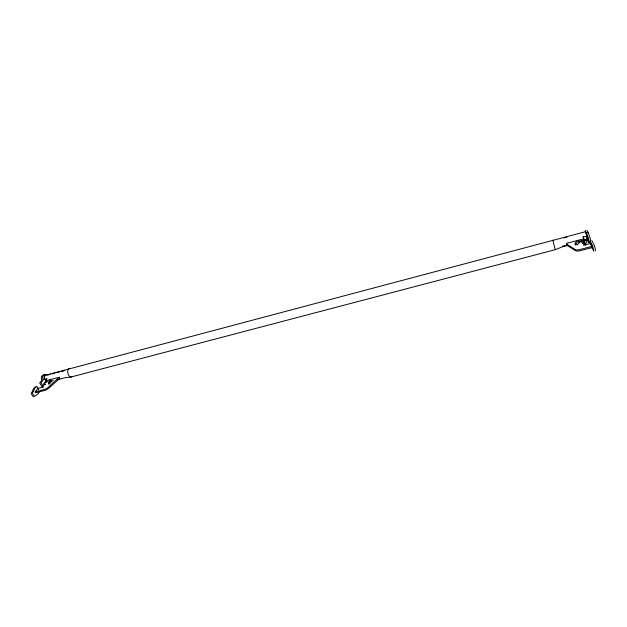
<?xml version="1.0" encoding="UTF-8"?>
<svg xmlns="http://www.w3.org/2000/svg" width="627" height="627" viewBox="0 0 627 627"><rect width="100%" height="100%" fill="white"/><g stroke="black" fill="none" stroke-linecap="round" stroke-linejoin="round"><path stroke-width="0.94" d="M42.565 387.588L43.004 387.682M592.045 240.854L594.561 245.909L595.65 250.753M53.24 380.268L52.503 381.075M584.066 240.666L583.557 237.821M584.717 239.867L587.867 239.036L587.711 239.6L586.394 236.089M584.09 241.129L587.86 240.141L587.867 239.036M586.747 243.119L586.598 240.917M586.935 230.375L588.353 232.68L590.924 240.752M575.171 244.843L577.208 242.516M585.759 245.439L584.184 241.826M59.22 377.25L48.13 387.408A3.801 1.168 -25.7 0 1 44.031 389.532L35.206 391.836L35.676 392.761L44.493 390.464A3.793 1.168 -25.7 0 0 48.6 388.34L58.789 379.264L59.675 378.167L59.22 377.25L47.08 380.456L42.103 386.663C45.857 386.013 39.893 388.301 38.02 388.348L35.206 391.836M39.25 391.953C37.847 394.869 36.272 394.61 34.563 396.507L32.635 393.678L32.62 392.682C34.234 390.629 34.101 388.301 36.531 386.569L37.416 387.063L38.521 389.108M583.996 239.835L583.11 236.481L583.243 237.077L587.186 236.034L585.524 231.692L45.614 375.173A3.762 1.991 75 0 0 44.164 376.937L44.07 379.641L46.915 378.888L46.68 378.41L46.492 379.703A1.372 0.729 75.1 0 0 47.174 381.616M47.44 375.15L50.223 374.405M52.08 373.911L54.862 373.175M56.72 372.681L59.502 371.944M61.36 371.45L64.142 370.706A3.307 1.677 75.1 0 0 63.633 370.918M564.057 237.947L566.879 237.194M566.432 243.362L583.071 238.973L585.618 244.075L583.431 245.126L590.744 243.456L592.484 247.493L580.21 250.698A4.522 1.591 -13.1 0 1 575.476 250.698L567.145 245.4L566.432 243.362L566.965 244.326L575.21 249.538A4.53 1.591 -13.1 0 0 579.944 249.522L592.225 246.317M45.497 382.501L45.262 382.031L46.68 381.655M562.286 246.301L565.107 245.557M57.167 379.821L65.529 377.619L70.82 377.046L555.357 249.648L562.427 246.834L568.078 245.345M579.129 241.215L585.657 239.538M579.317 242.061L585.704 240.423M51.751 380.942C49.964 380.942 48.334 382.619 49.024 384.445M578.705 242.116L579.45 242.163L579.826 242.939M44.517 374.703L43.671 374.774C38.035 377.799 44.776 379.335 39.909 382.47L39.94 383.434L41.813 386.248M581.441 242.163L582.075 242.147M45.262 382.031L46.86 382.047M35.786 387.031L35.269 386.898C32.847 388.63 32.972 390.958 31.35 393.019L31.366 394.015L33.294 396.836M43.051 385.926L41.186 383.105L41.155 382.149C46.006 379.006 39.282 377.47 44.901 374.444L46.633 374.805M585.853 232.883L586.378 233.91M587.86 240.141L586.543 236.395M552.771 240.094L555.154 249.389M591.01 244.616L592.484 247.493M587.499 240.117C590.689 247.359 586.629 236.606 589.404 242.5L588.322 237.735L585.344 230.618L585.289 231.606M38.02 388.348L38.49 389.273M587.734 232.554L588.095 233.456M586.966 237.813L587.499 238.856L586.809 235.337M586.033 232.688L586.323 233.479M591.559 246.936L593.871 251.215L592.781 246.38L590.297 241.003L591.167 245.423M587.052 235.438L587.186 236.034M585.524 231.692L585.587 232.641M44.431 377.18A3.284 1.74 75 0 1 44.658 376.388M45.058 375.855A3.284 1.74 75 0 1 45.583 375.644M71.846 376.553A4.326 2.171 75.1 0 1 68.077 373.872A4.326 2.171 75.1 0 1 69.276 368.652M46.774 381.428A2.665 1.411 75 0 1 44.846 378.794M46.523 379.194A2.665 1.411 75 0 1 46.202 381.42M51.618 381.326C46.406 388.842 49.118 375.918 51.618 381.326M579.56 241.787L577.592 244.687L575.398 244.859C573.446 242.837 578.603 239.326 579.56 241.787M43.976 383.262L44.611 383.121L43.976 383.262M583.768 242.516L583.518 242.97L584.442 243.096L583.768 242.516M44.603 384.602L44.352 384.915L45.575 384.343L44.603 384.602M582.655 243.049C580.665 244.201 585.187 242.97 582.655 243.049"/></g></svg>
